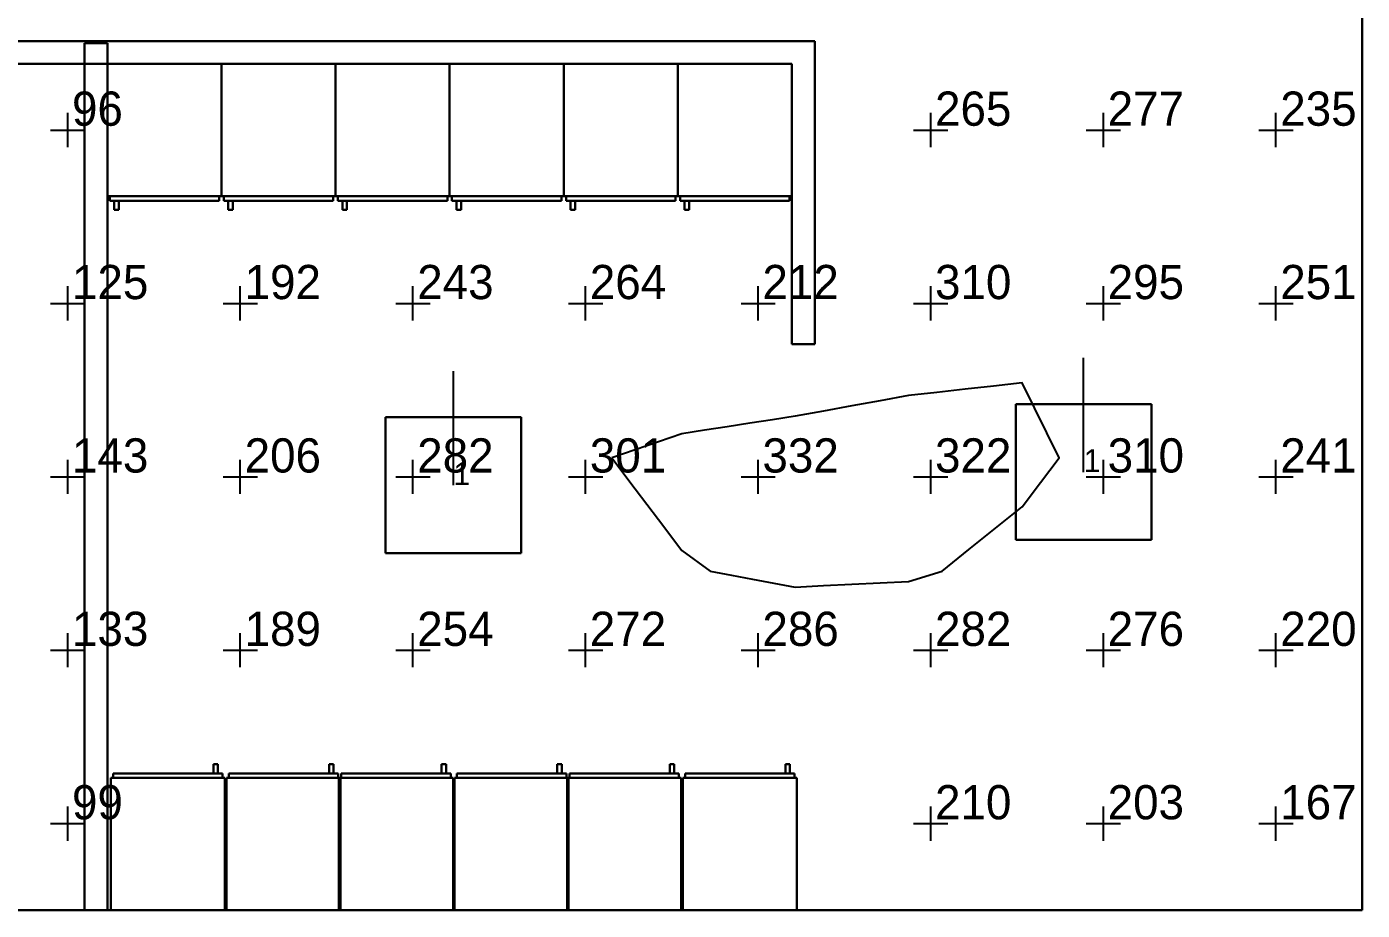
# Model space of a CAD drawing. Extents: x 0 to 48.5, y 0 to 23.7.
# Drawn here: x 28.95 to 34.8, y 0 to 3.87 of the extents above; entities that cross this region are included whole.
import ezdxf

# ---------------------------------------------------------------- set-up
doc = ezdxf.new("R2010")
doc.units = 0
doc.header["$MEASUREMENT"] = 0
for name, color, linetype in [('DLXFURN', 5, 'Continuous'), ('DLXISO', 7, 'Continuous'), ('DLXLUM', 2, 'Continuous'), ('DLXLUMEX', 2, 'Continuous'), ('DLXSCENE', 7, 'Continuous'), ('DLXVAL', 3, 'Continuous')]:
    doc.layers.add(name, color=color, linetype=linetype)

# ---------------------------------------------------------------- blocks, each defined once
blk = doc.blocks.new('*U215')
at = {"color": 1}
blk.add_line((0, 0), (0, 0.5), dxfattribs=at)
for p, q in [((0.2975, 0.2975), (-0.2975, 0.2975)), ((-0.2975, 0.2975), (-0.2975, -0.2975)), ((-0.2975, 0.2975), (-0.2975, -0.2975)), ((-0.2975, -0.2975), (-0.2975, 0.2975)), ((-0.2975, 0.2975), (-0.2975, 0.2975)), ((0.2975, 0.2975), (-0.2975, 0.2975)), ((-0.2975, 0.2975), (-0.2975, 0.2975)), ((-0.2975, 0.2975), (0.2975, 0.2975)), ((-0.2975, -0.2975), (-0.2975, 0.2975)), ((-0.2975, 0.2975), (0.2975, 0.2975)), ((0.2975, -0.2975), (0.2975, 0.2975)), ((0.2975, 0.2975), (0.2975, 0.2975)), ((0.2975, -0.2975), (0.2975, 0.2975)), ((0.2975, 0.2975), (0.2975, 0.2975)), ((0.2975, 0.2975), (0.2975, -0.2975)), ((0.2975, 0.2975), (0.2975, -0.2975)), ((-0.2975, -0.2975), (0.2975, -0.2975)), ((-0.2975, -0.2975), (0.2975, -0.2975)), ((0.2975, -0.2975), (-0.2975, -0.2975)), ((-0.2975, -0.2975), (-0.2975, -0.2975)), ((-0.2975, -0.2975), (-0.2975, -0.2975)), ((0.2975, -0.2975), (-0.2975, -0.2975)), ((0.2975, -0.2975), (0.2975, -0.2975)), ((0.2975, -0.2975), (0.2975, -0.2975))]:
    blk.add_line(p, q)
at = {"layer": 'DLXLUMEX', "color": 7}
blk.add_text('1', height=0.1, dxfattribs=at).set_placement((0, 0))
blk = doc.blocks.new('*U69')
at = {"color": 1}
blk.add_line((0, 0), (0, 0.5), dxfattribs=at)
for p, q in [((0.2975, 0.2975), (-0.2975, 0.2975)), ((-0.2975, 0.2975), (-0.2975, -0.2975)), ((-0.2975, 0.2975), (-0.2975, -0.2975)), ((-0.2975, -0.2975), (-0.2975, 0.2975)), ((-0.2975, 0.2975), (-0.2975, 0.2975)), ((0.2975, 0.2975), (-0.2975, 0.2975)), ((-0.2975, 0.2975), (-0.2975, 0.2975)), ((-0.2975, 0.2975), (0.2975, 0.2975)), ((-0.2975, -0.2975), (-0.2975, 0.2975)), ((-0.2975, 0.2975), (0.2975, 0.2975)), ((0.2975, -0.2975), (0.2975, 0.2975)), ((0.2975, 0.2975), (0.2975, 0.2975)), ((0.2975, -0.2975), (0.2975, 0.2975)), ((0.2975, 0.2975), (0.2975, 0.2975)), ((0.2975, 0.2975), (0.2975, -0.2975)), ((0.2975, 0.2975), (0.2975, -0.2975)), ((-0.2975, -0.2975), (0.2975, -0.2975)), ((-0.2975, -0.2975), (0.2975, -0.2975)), ((0.2975, -0.2975), (-0.2975, -0.2975)), ((-0.2975, -0.2975), (-0.2975, -0.2975)), ((-0.2975, -0.2975), (-0.2975, -0.2975)), ((0.2975, -0.2975), (-0.2975, -0.2975)), ((0.2975, -0.2975), (0.2975, -0.2975)), ((0.2975, -0.2975), (0.2975, -0.2975))]:
    blk.add_line(p, q)
at = {"layer": 'DLXLUMEX', "color": 7}
blk.add_text('1', height=0.1, dxfattribs=at).set_placement((0, 0))
blk = doc.blocks.new('*U110')
for p, q in [((2.1391, -0.1), (-6.2077, -0.1)), ((-6.2077, -0.1), (2.1391, -0.1)), ((2.1391, -1.428), (2.1391, -0.1)), ((2.1391, -0.1), (2.1391, -0.1)), ((2.1391, -0.1), (2.1391, -1.428)), ((2.1391, -0.1), (2.1391, -0.1)), ((-6.2077, -0.2), (2.0391, -0.2)), ((2.0391, -0.2), (-6.2077, -0.2)), ((2.0391, -0.2), (2.0391, -0.2)), ((2.0391, -1.428), (2.0391, -0.2)), ((2.0391, -0.2), (2.0391, -0.2)), ((2.0391, -0.2), (2.0391, -1.428)), ((2.0391, -1.428), (2.0391, -1.428)), ((2.0391, -1.428), (2.1391, -1.428)), ((2.1391, -1.428), (2.0391, -1.428)), ((2.0391, -1.428), (2.0391, -1.428)), ((2.1391, -1.428), (2.1391, -1.428)), ((2.1391, -1.428), (2.1391, -1.428))]:
    blk.add_line(p, q)
blk = doc.blocks.new('*U120')
for p, q in [((-0.1, -1.6), (-0.2, -1.6)), ((-0.2, -1.6), (-0.2, -1.6)), ((-0.2, -1.6), (-0.1, -1.6)), ((-0.2, -1.6), (-0.2, -5.4)), ((-0.2, -5.4), (-0.2, -1.6)), ((-0.2, -1.6), (-0.2, -1.6)), ((-0.1, -1.6), (-0.1, -1.6)), ((-0.1, -5.4), (-0.1, -1.6)), ((-0.1, -1.6), (-0.1, -1.6)), ((-0.1, -1.6), (-0.1, -5.4)), ((-0.2, -5.4), (-0.2, -5.4)), ((-0.1, -5.4), (-0.1, -5.4))]:
    blk.add_line(p, q)
blk = doc.blocks.new('*U121')
for p, q in [((0, -0.58), (0, 0)), ((0, 0), (0, 0)), ((0, 0), (0, -0.58)), ((0, 0), (0.5, 0)), ((0.5, 0), (0, 0)), ((0, 0), (0, 0)), ((0, 0), (0, -0.58)), ((0.5, 0), (0, 0)), ((0.5, 0), (0.5, -0.58)), ((0.5, -0.58), (0.5, 0)), ((0.5, 0), (0.5, 0)), ((0.5, 0), (0.5, 0)), ((0.5, -0.58), (0.5, 0)), ((0, -0.58), (0.5, -0.58)), ((0.5, -0.58), (0, -0.58)), ((0, -0.58), (0, -0.58)), ((0, -0.58), (0, -0.58)), ((0, -0.58), (0.5, -0.58)), ((0.49, -0.58), (0.01, -0.58)), ((0.01, -0.58), (0.01, -0.58)), ((0.01, -0.58), (0.49, -0.58)), ((0.49, -0.58), (0.01, -0.58)), ((0.01, -0.58), (0.01, -0.6)), ((0.01, -0.6), (0.01, -0.58)), ((0.01, -0.58), (0.49, -0.58)), ((0.01, -0.6), (0.01, -0.58)), ((0.01, -0.58), (0.01, -0.58)), ((0.01, -0.58), (0.01, -0.6)), ((0.49, -0.58), (0.49, -0.58)), ((0.49, -0.6), (0.49, -0.58)), ((0.49, -0.58), (0.49, -0.6)), ((0.49, -0.6), (0.49, -0.58)), ((0.49, -0.58), (0.49, -0.58)), ((0.49, -0.58), (0.49, -0.6)), ((0.5, -0.58), (0.5, -0.58)), ((0.5, -0.58), (0.5, -0.58)), ((0.49, -0.6), (0.01, -0.6)), ((0.01, -0.6), (0.01, -0.6)), ((0.01, -0.6), (0.49, -0.6)), ((0.01, -0.6), (0.49, -0.6)), ((0.49, -0.6), (0.01, -0.6)), ((0.01, -0.6), (0.01, -0.6)), ((0.03, -0.6), (0.05, -0.6)), ((0.05, -0.6), (0.03, -0.6)), ((0.03, -0.6), (0.03, -0.6)), ((0.05, -0.6), (0.03, -0.6)), ((0.03, -0.6), (0.03, -0.64)), ((0.03, -0.64), (0.03, -0.6)), ((0.03, -0.6), (0.05, -0.6)), ((0.03, -0.64), (0.03, -0.6)), ((0.03, -0.6), (0.03, -0.6)), ((0.03, -0.6), (0.03, -0.64)), ((0.03, -0.64), (0.05, -0.64)), ((0.05, -0.64), (0.03, -0.64)), ((0.05, -0.64), (0.03, -0.64)), ((0.03, -0.64), (0.03, -0.64)), ((0.03, -0.64), (0.05, -0.64)), ((0.03, -0.64), (0.03, -0.64)), ((0.05, -0.6), (0.05, -0.6)), ((0.05, -0.64), (0.05, -0.6)), ((0.05, -0.6), (0.05, -0.64)), ((0.05, -0.64), (0.05, -0.6)), ((0.05, -0.6), (0.05, -0.6)), ((0.05, -0.6), (0.05, -0.64)), ((0.05, -0.64), (0.05, -0.64)), ((0.05, -0.64), (0.05, -0.64)), ((0.49, -0.6), (0.49, -0.6)), ((0.49, -0.6), (0.49, -0.6))]:
    blk.add_line(p, q)
blk = doc.blocks.new('*U122')
for p, q in [((0, -0.58), (0, 0)), ((0, 0), (0, 0)), ((0, 0), (0, -0.58)), ((0, 0), (0.5, 0)), ((0.5, 0), (0, 0)), ((0, 0), (0, 0)), ((0, 0), (0, -0.58)), ((0.5, 0), (0, 0)), ((0.5, 0), (0.5, -0.58)), ((0.5, -0.58), (0.5, 0)), ((0.5, 0), (0.5, 0)), ((0.5, 0), (0.5, 0)), ((0.5, -0.58), (0.5, 0)), ((0, -0.58), (0.5, -0.58)), ((0.5, -0.58), (0, -0.58)), ((0, -0.58), (0, -0.58)), ((0, -0.58), (0, -0.58)), ((0, -0.58), (0.5, -0.58)), ((0.49, -0.58), (0.01, -0.58)), ((0.01, -0.58), (0.01, -0.58)), ((0.01, -0.58), (0.49, -0.58)), ((0.49, -0.58), (0.01, -0.58)), ((0.01, -0.58), (0.01, -0.6)), ((0.01, -0.6), (0.01, -0.58)), ((0.01, -0.58), (0.49, -0.58)), ((0.01, -0.6), (0.01, -0.58)), ((0.01, -0.58), (0.01, -0.58)), ((0.01, -0.58), (0.01, -0.6)), ((0.49, -0.58), (0.49, -0.58)), ((0.49, -0.6), (0.49, -0.58)), ((0.49, -0.58), (0.49, -0.6)), ((0.49, -0.6), (0.49, -0.58)), ((0.49, -0.58), (0.49, -0.58)), ((0.49, -0.58), (0.49, -0.6)), ((0.5, -0.58), (0.5, -0.58)), ((0.5, -0.58), (0.5, -0.58)), ((0.49, -0.6), (0.01, -0.6)), ((0.01, -0.6), (0.01, -0.6)), ((0.01, -0.6), (0.49, -0.6)), ((0.01, -0.6), (0.49, -0.6)), ((0.49, -0.6), (0.01, -0.6)), ((0.01, -0.6), (0.01, -0.6)), ((0.03, -0.6), (0.05, -0.6)), ((0.05, -0.6), (0.03, -0.6)), ((0.03, -0.6), (0.03, -0.6)), ((0.05, -0.6), (0.03, -0.6)), ((0.03, -0.6), (0.03, -0.64)), ((0.03, -0.64), (0.03, -0.6)), ((0.03, -0.6), (0.05, -0.6)), ((0.03, -0.64), (0.03, -0.6)), ((0.03, -0.6), (0.03, -0.6)), ((0.03, -0.6), (0.03, -0.64)), ((0.03, -0.64), (0.05, -0.64)), ((0.05, -0.64), (0.03, -0.64)), ((0.05, -0.64), (0.03, -0.64)), ((0.03, -0.64), (0.03, -0.64)), ((0.03, -0.64), (0.05, -0.64)), ((0.03, -0.64), (0.03, -0.64)), ((0.05, -0.6), (0.05, -0.6)), ((0.05, -0.64), (0.05, -0.6)), ((0.05, -0.6), (0.05, -0.64)), ((0.05, -0.64), (0.05, -0.6)), ((0.05, -0.6), (0.05, -0.6)), ((0.05, -0.6), (0.05, -0.64)), ((0.05, -0.64), (0.05, -0.64)), ((0.05, -0.64), (0.05, -0.64)), ((0.49, -0.6), (0.49, -0.6)), ((0.49, -0.6), (0.49, -0.6))]:
    blk.add_line(p, q)
blk = doc.blocks.new('*U124')
for p, q in [((0, -0.58), (0, 0)), ((0, 0), (0, 0)), ((0, 0), (0, -0.58)), ((0, 0), (0.5, 0)), ((0.5, 0), (0, 0)), ((0, 0), (0, 0)), ((0, 0), (0, -0.58)), ((0.5, 0), (0, 0)), ((0.5, 0), (0.5, -0.58)), ((0.5, -0.58), (0.5, 0)), ((0.5, 0), (0.5, 0)), ((0.5, 0), (0.5, 0)), ((0.5, -0.58), (0.5, 0)), ((0, -0.58), (0.5, -0.58)), ((0.5, -0.58), (0, -0.58)), ((0, -0.58), (0, -0.58)), ((0, -0.58), (0, -0.58)), ((0, -0.58), (0.5, -0.58)), ((0.49, -0.58), (0.01, -0.58)), ((0.01, -0.58), (0.01, -0.58)), ((0.01, -0.58), (0.49, -0.58)), ((0.49, -0.58), (0.01, -0.58)), ((0.01, -0.58), (0.01, -0.6)), ((0.01, -0.6), (0.01, -0.58)), ((0.01, -0.58), (0.49, -0.58)), ((0.01, -0.6), (0.01, -0.58)), ((0.01, -0.58), (0.01, -0.58)), ((0.01, -0.58), (0.01, -0.6)), ((0.49, -0.58), (0.49, -0.58)), ((0.49, -0.6), (0.49, -0.58)), ((0.49, -0.58), (0.49, -0.6)), ((0.49, -0.6), (0.49, -0.58)), ((0.49, -0.58), (0.49, -0.58)), ((0.49, -0.58), (0.49, -0.6)), ((0.5, -0.58), (0.5, -0.58)), ((0.5, -0.58), (0.5, -0.58)), ((0.49, -0.6), (0.01, -0.6)), ((0.01, -0.6), (0.01, -0.6)), ((0.01, -0.6), (0.49, -0.6)), ((0.01, -0.6), (0.49, -0.6)), ((0.49, -0.6), (0.01, -0.6)), ((0.01, -0.6), (0.01, -0.6)), ((0.03, -0.6), (0.05, -0.6)), ((0.05, -0.6), (0.03, -0.6)), ((0.03, -0.6), (0.03, -0.6)), ((0.05, -0.6), (0.03, -0.6)), ((0.03, -0.6), (0.03, -0.64)), ((0.03, -0.64), (0.03, -0.6)), ((0.03, -0.6), (0.05, -0.6)), ((0.03, -0.64), (0.03, -0.6)), ((0.03, -0.6), (0.03, -0.6)), ((0.03, -0.6), (0.03, -0.64)), ((0.03, -0.64), (0.05, -0.64)), ((0.05, -0.64), (0.03, -0.64)), ((0.05, -0.64), (0.03, -0.64)), ((0.03, -0.64), (0.03, -0.64)), ((0.03, -0.64), (0.05, -0.64)), ((0.03, -0.64), (0.03, -0.64)), ((0.05, -0.6), (0.05, -0.6)), ((0.05, -0.64), (0.05, -0.6)), ((0.05, -0.6), (0.05, -0.64)), ((0.05, -0.64), (0.05, -0.6)), ((0.05, -0.6), (0.05, -0.6)), ((0.05, -0.6), (0.05, -0.64)), ((0.05, -0.64), (0.05, -0.64)), ((0.05, -0.64), (0.05, -0.64)), ((0.49, -0.6), (0.49, -0.6)), ((0.49, -0.6), (0.49, -0.6))]:
    blk.add_line(p, q)
blk = doc.blocks.new('*U125')
for p, q in [((0, -0.58), (0, 0)), ((0, 0), (0, 0)), ((0, 0), (0, -0.58)), ((0, 0), (0.5, 0)), ((0.5, 0), (0, 0)), ((0, 0), (0, 0)), ((0, 0), (0, -0.58)), ((0.5, 0), (0, 0)), ((0.5, 0), (0.5, -0.58)), ((0.5, -0.58), (0.5, 0)), ((0.5, 0), (0.5, 0)), ((0.5, 0), (0.5, 0)), ((0.5, -0.58), (0.5, 0)), ((0, -0.58), (0.5, -0.58)), ((0.5, -0.58), (0, -0.58)), ((0, -0.58), (0, -0.58)), ((0, -0.58), (0, -0.58)), ((0, -0.58), (0.5, -0.58)), ((0.49, -0.58), (0.01, -0.58)), ((0.01, -0.58), (0.01, -0.58)), ((0.01, -0.58), (0.49, -0.58)), ((0.49, -0.58), (0.01, -0.58)), ((0.01, -0.58), (0.01, -0.6)), ((0.01, -0.6), (0.01, -0.58)), ((0.01, -0.58), (0.49, -0.58)), ((0.01, -0.6), (0.01, -0.58)), ((0.01, -0.58), (0.01, -0.58)), ((0.01, -0.58), (0.01, -0.6)), ((0.49, -0.58), (0.49, -0.58)), ((0.49, -0.6), (0.49, -0.58)), ((0.49, -0.58), (0.49, -0.6)), ((0.49, -0.6), (0.49, -0.58)), ((0.49, -0.58), (0.49, -0.58)), ((0.49, -0.58), (0.49, -0.6)), ((0.5, -0.58), (0.5, -0.58)), ((0.5, -0.58), (0.5, -0.58)), ((0.49, -0.6), (0.01, -0.6)), ((0.01, -0.6), (0.01, -0.6)), ((0.01, -0.6), (0.49, -0.6)), ((0.01, -0.6), (0.49, -0.6)), ((0.49, -0.6), (0.01, -0.6)), ((0.01, -0.6), (0.01, -0.6)), ((0.03, -0.6), (0.05, -0.6)), ((0.05, -0.6), (0.03, -0.6)), ((0.03, -0.6), (0.03, -0.6)), ((0.05, -0.6), (0.03, -0.6)), ((0.03, -0.6), (0.03, -0.64)), ((0.03, -0.64), (0.03, -0.6)), ((0.03, -0.6), (0.05, -0.6)), ((0.03, -0.64), (0.03, -0.6)), ((0.03, -0.6), (0.03, -0.6)), ((0.03, -0.6), (0.03, -0.64)), ((0.03, -0.64), (0.05, -0.64)), ((0.05, -0.64), (0.03, -0.64)), ((0.05, -0.64), (0.03, -0.64)), ((0.03, -0.64), (0.03, -0.64)), ((0.03, -0.64), (0.05, -0.64)), ((0.03, -0.64), (0.03, -0.64)), ((0.05, -0.6), (0.05, -0.6)), ((0.05, -0.64), (0.05, -0.6)), ((0.05, -0.6), (0.05, -0.64)), ((0.05, -0.64), (0.05, -0.6)), ((0.05, -0.6), (0.05, -0.6)), ((0.05, -0.6), (0.05, -0.64)), ((0.05, -0.64), (0.05, -0.64)), ((0.05, -0.64), (0.05, -0.64)), ((0.49, -0.6), (0.49, -0.6)), ((0.49, -0.6), (0.49, -0.6))]:
    blk.add_line(p, q)
blk = doc.blocks.new('*U126')
for p, q in [((0, -0.58), (0, 0)), ((0, 0), (0, 0)), ((0, 0), (0, -0.58)), ((0, 0), (0.5, 0)), ((0.5, 0), (0, 0)), ((0, 0), (0, 0)), ((0, 0), (0, -0.58)), ((0.5, 0), (0, 0)), ((0.5, 0), (0.5, -0.58)), ((0.5, -0.58), (0.5, 0)), ((0.5, 0), (0.5, 0)), ((0.5, 0), (0.5, 0)), ((0.5, -0.58), (0.5, 0)), ((0, -0.58), (0.5, -0.58)), ((0.5, -0.58), (0, -0.58)), ((0, -0.58), (0, -0.58)), ((0, -0.58), (0, -0.58)), ((0, -0.58), (0.5, -0.58)), ((0.49, -0.58), (0.01, -0.58)), ((0.01, -0.58), (0.01, -0.58)), ((0.01, -0.58), (0.49, -0.58)), ((0.49, -0.58), (0.01, -0.58)), ((0.01, -0.58), (0.01, -0.6)), ((0.01, -0.6), (0.01, -0.58)), ((0.01, -0.58), (0.49, -0.58)), ((0.01, -0.6), (0.01, -0.58)), ((0.01, -0.58), (0.01, -0.58)), ((0.01, -0.58), (0.01, -0.6)), ((0.49, -0.58), (0.49, -0.58)), ((0.49, -0.6), (0.49, -0.58)), ((0.49, -0.58), (0.49, -0.6)), ((0.49, -0.6), (0.49, -0.58)), ((0.49, -0.58), (0.49, -0.58)), ((0.49, -0.58), (0.49, -0.6)), ((0.5, -0.58), (0.5, -0.58)), ((0.5, -0.58), (0.5, -0.58)), ((0.49, -0.6), (0.01, -0.6)), ((0.01, -0.6), (0.01, -0.6)), ((0.01, -0.6), (0.49, -0.6)), ((0.01, -0.6), (0.49, -0.6)), ((0.49, -0.6), (0.01, -0.6)), ((0.01, -0.6), (0.01, -0.6)), ((0.03, -0.6), (0.05, -0.6)), ((0.05, -0.6), (0.03, -0.6)), ((0.03, -0.6), (0.03, -0.6)), ((0.05, -0.6), (0.03, -0.6)), ((0.03, -0.6), (0.03, -0.64)), ((0.03, -0.64), (0.03, -0.6)), ((0.03, -0.6), (0.05, -0.6)), ((0.03, -0.64), (0.03, -0.6)), ((0.03, -0.6), (0.03, -0.6)), ((0.03, -0.6), (0.03, -0.64)), ((0.03, -0.64), (0.05, -0.64)), ((0.05, -0.64), (0.03, -0.64)), ((0.05, -0.64), (0.03, -0.64)), ((0.03, -0.64), (0.03, -0.64)), ((0.03, -0.64), (0.05, -0.64)), ((0.03, -0.64), (0.03, -0.64)), ((0.05, -0.6), (0.05, -0.6)), ((0.05, -0.64), (0.05, -0.6)), ((0.05, -0.6), (0.05, -0.64)), ((0.05, -0.64), (0.05, -0.6)), ((0.05, -0.6), (0.05, -0.6)), ((0.05, -0.6), (0.05, -0.64)), ((0.05, -0.64), (0.05, -0.64)), ((0.05, -0.64), (0.05, -0.64)), ((0.49, -0.6), (0.49, -0.6)), ((0.49, -0.6), (0.49, -0.6))]:
    blk.add_line(p, q)
blk = doc.blocks.new('*U127')
for p, q in [((0, -0.58), (0, 0)), ((0, 0), (0, 0)), ((0, 0), (0, -0.58)), ((0.5, 0), (0, 0)), ((0, 0), (0, 0)), ((0, 0), (0.5, 0)), ((0, 0), (0, -0.58)), ((0.5, 0), (0, 0)), ((0.5, 0), (0.5, -0.58)), ((0.5, -0.58), (0.5, 0)), ((0.5, 0), (0.5, 0)), ((0.5, 0), (0.5, 0)), ((0.5, -0.58), (0.5, 0)), ((0, -0.58), (0.5, -0.58)), ((0.5, -0.58), (0, -0.58)), ((0, -0.58), (0, -0.58)), ((0, -0.58), (0, -0.58)), ((0, -0.58), (0.5, -0.58)), ((0.49, -0.58), (0.01, -0.58)), ((0.01, -0.58), (0.01, -0.58)), ((0.01, -0.58), (0.49, -0.58)), ((0.49, -0.58), (0.01, -0.58)), ((0.01, -0.58), (0.01, -0.6)), ((0.01, -0.6), (0.01, -0.58)), ((0.01, -0.58), (0.49, -0.58)), ((0.01, -0.6), (0.01, -0.58)), ((0.01, -0.58), (0.01, -0.58)), ((0.01, -0.58), (0.01, -0.6)), ((0.49, -0.58), (0.49, -0.58)), ((0.49, -0.6), (0.49, -0.58)), ((0.49, -0.58), (0.49, -0.6)), ((0.49, -0.6), (0.49, -0.58)), ((0.49, -0.58), (0.49, -0.58)), ((0.49, -0.58), (0.49, -0.6)), ((0.5, -0.58), (0.5, -0.58)), ((0.5, -0.58), (0.5, -0.58)), ((0.49, -0.6), (0.01, -0.6)), ((0.01, -0.6), (0.01, -0.6)), ((0.01, -0.6), (0.49, -0.6)), ((0.01, -0.6), (0.49, -0.6)), ((0.49, -0.6), (0.01, -0.6)), ((0.01, -0.6), (0.01, -0.6)), ((0.03, -0.6), (0.05, -0.6)), ((0.05, -0.6), (0.03, -0.6)), ((0.03, -0.6), (0.03, -0.6)), ((0.05, -0.6), (0.03, -0.6)), ((0.03, -0.6), (0.03, -0.64)), ((0.03, -0.64), (0.03, -0.6)), ((0.03, -0.6), (0.05, -0.6)), ((0.03, -0.64), (0.03, -0.6)), ((0.03, -0.6), (0.03, -0.6)), ((0.03, -0.6), (0.03, -0.64)), ((0.03, -0.64), (0.05, -0.64)), ((0.05, -0.64), (0.03, -0.64)), ((0.05, -0.64), (0.03, -0.64)), ((0.03, -0.64), (0.03, -0.64)), ((0.03, -0.64), (0.05, -0.64)), ((0.03, -0.64), (0.03, -0.64)), ((0.05, -0.6), (0.05, -0.6)), ((0.05, -0.64), (0.05, -0.6)), ((0.05, -0.6), (0.05, -0.64)), ((0.05, -0.64), (0.05, -0.6)), ((0.05, -0.6), (0.05, -0.6)), ((0.05, -0.6), (0.05, -0.64)), ((0.05, -0.64), (0.05, -0.64)), ((0.05, -0.64), (0.05, -0.64)), ((0.49, -0.6), (0.49, -0.6)), ((0.49, -0.6), (0.49, -0.6))]:
    blk.add_line(p, q)
blk = doc.blocks.new('*U128')
for p, q in [((-0.49, 0.6), (-0.49, 0.6)), ((-0.49, 0.6), (-0.01, 0.6)), ((-0.01, 0.6), (-0.49, 0.6)), ((-0.01, 0.6), (-0.49, 0.6)), ((-0.49, 0.6), (-0.49, 0.58)), ((-0.49, 0.58), (-0.49, 0.6)), ((-0.49, 0.6), (-0.01, 0.6)), ((-0.49, 0.6), (-0.49, 0.6)), ((-0.49, 0.6), (-0.49, 0.58)), ((-0.49, 0.58), (-0.49, 0.6)), ((-0.03, 0.64), (-0.05, 0.64)), ((-0.05, 0.64), (-0.05, 0.6)), ((-0.05, 0.6), (-0.05, 0.64)), ((-0.05, 0.64), (-0.03, 0.64)), ((-0.05, 0.64), (-0.05, 0.64)), ((-0.05, 0.64), (-0.05, 0.6)), ((-0.05, 0.6), (-0.05, 0.64)), ((-0.03, 0.64), (-0.05, 0.64)), ((-0.05, 0.64), (-0.05, 0.64)), ((-0.05, 0.64), (-0.03, 0.64)), ((-0.03, 0.6), (-0.05, 0.6)), ((-0.05, 0.6), (-0.03, 0.6)), ((-0.05, 0.6), (-0.05, 0.6)), ((-0.05, 0.6), (-0.03, 0.6)), ((-0.03, 0.6), (-0.05, 0.6)), ((-0.05, 0.6), (-0.05, 0.6)), ((-0.03, 0.6), (-0.03, 0.64)), ((-0.03, 0.64), (-0.03, 0.6)), ((-0.03, 0.64), (-0.03, 0.64)), ((-0.03, 0.64), (-0.03, 0.64)), ((-0.03, 0.64), (-0.03, 0.6)), ((-0.03, 0.6), (-0.03, 0.64)), ((-0.03, 0.6), (-0.03, 0.6)), ((-0.03, 0.6), (-0.03, 0.6)), ((-0.01, 0.6), (-0.01, 0.6)), ((-0.01, 0.58), (-0.01, 0.6)), ((-0.01, 0.6), (-0.01, 0.58)), ((-0.01, 0.6), (-0.01, 0.6)), ((-0.01, 0.6), (-0.01, 0.58)), ((-0.01, 0.58), (-0.01, 0.6)), ((0, 0.58), (-0.5, 0.58)), ((-0.5, 0.58), (-0.5, 0.58)), ((-0.5, 0.58), (0, 0.58)), ((-0.5, 0), (-0.5, 0.58)), ((-0.5, 0.58), (-0.5, 0.58)), ((-0.5, 0.58), (-0.5, 0)), ((0, 0.58), (-0.5, 0.58)), ((-0.5, 0.58), (-0.5, 0)), ((-0.49, 0.58), (-0.01, 0.58)), ((-0.49, 0.58), (-0.49, 0.58)), ((-0.01, 0.58), (-0.49, 0.58)), ((-0.49, 0.58), (-0.01, 0.58)), ((-0.01, 0.58), (-0.49, 0.58)), ((-0.49, 0.58), (-0.49, 0.58)), ((-0.01, 0.58), (-0.01, 0.58)), ((-0.01, 0.58), (-0.01, 0.58)), ((0, 0.58), (0, 0.58)), ((0, 0.58), (0, 0)), ((0, 0), (0, 0.58)), ((0, 0.58), (0, 0.58)), ((0, 0), (0, 0.58)), ((-0.5, 0), (-0.5, 0)), ((-0.5, 0), (0, 0)), ((0, 0), (0, 0))]:
    blk.add_line(p, q)
blk = doc.blocks.new('*U129')
for p, q in [((-0.49, 0.6), (-0.49, 0.6)), ((-0.49, 0.6), (-0.01, 0.6)), ((-0.01, 0.6), (-0.49, 0.6)), ((-0.01, 0.6), (-0.49, 0.6)), ((-0.49, 0.6), (-0.49, 0.58)), ((-0.49, 0.58), (-0.49, 0.6)), ((-0.49, 0.6), (-0.01, 0.6)), ((-0.49, 0.6), (-0.49, 0.6)), ((-0.49, 0.6), (-0.49, 0.58)), ((-0.49, 0.58), (-0.49, 0.6)), ((-0.03, 0.64), (-0.05, 0.64)), ((-0.05, 0.64), (-0.05, 0.6)), ((-0.05, 0.6), (-0.05, 0.64)), ((-0.05, 0.64), (-0.03, 0.64)), ((-0.05, 0.64), (-0.05, 0.64)), ((-0.05, 0.64), (-0.05, 0.6)), ((-0.05, 0.6), (-0.05, 0.64)), ((-0.03, 0.64), (-0.05, 0.64)), ((-0.05, 0.64), (-0.05, 0.64)), ((-0.05, 0.64), (-0.03, 0.64)), ((-0.03, 0.6), (-0.05, 0.6)), ((-0.05, 0.6), (-0.03, 0.6)), ((-0.05, 0.6), (-0.05, 0.6)), ((-0.05, 0.6), (-0.03, 0.6)), ((-0.03, 0.6), (-0.05, 0.6)), ((-0.05, 0.6), (-0.05, 0.6)), ((-0.03, 0.6), (-0.03, 0.64)), ((-0.03, 0.64), (-0.03, 0.6)), ((-0.03, 0.64), (-0.03, 0.64)), ((-0.03, 0.64), (-0.03, 0.64)), ((-0.03, 0.64), (-0.03, 0.6)), ((-0.03, 0.6), (-0.03, 0.64)), ((-0.03, 0.6), (-0.03, 0.6)), ((-0.03, 0.6), (-0.03, 0.6)), ((-0.01, 0.6), (-0.01, 0.6)), ((-0.01, 0.58), (-0.01, 0.6)), ((-0.01, 0.6), (-0.01, 0.58)), ((-0.01, 0.6), (-0.01, 0.6)), ((-0.01, 0.6), (-0.01, 0.58)), ((-0.01, 0.58), (-0.01, 0.6)), ((0, 0.58), (-0.5, 0.58)), ((-0.5, 0.58), (-0.5, 0.58)), ((-0.5, 0.58), (0, 0.58)), ((-0.5, 0), (-0.5, 0.58)), ((-0.5, 0.58), (-0.5, 0.58)), ((-0.5, 0.58), (-0.5, 0)), ((0, 0.58), (-0.5, 0.58)), ((-0.5, 0.58), (-0.5, 0)), ((-0.49, 0.58), (-0.01, 0.58)), ((-0.49, 0.58), (-0.49, 0.58)), ((-0.01, 0.58), (-0.49, 0.58)), ((-0.49, 0.58), (-0.01, 0.58)), ((-0.01, 0.58), (-0.49, 0.58)), ((-0.49, 0.58), (-0.49, 0.58)), ((-0.01, 0.58), (-0.01, 0.58)), ((-0.01, 0.58), (-0.01, 0.58)), ((0, 0.58), (0, 0.58)), ((0, 0.58), (0, 0)), ((0, 0), (0, 0.58)), ((0, 0.58), (0, 0.58)), ((0, 0), (0, 0.58)), ((-0.5, 0), (-0.5, 0)), ((-0.5, 0), (0, 0)), ((0, 0), (0, 0))]:
    blk.add_line(p, q)
blk = doc.blocks.new('*U130')
for p, q in [((-0.49, 0.6), (-0.49, 0.6)), ((-0.49, 0.6), (-0.01, 0.6)), ((-0.01, 0.6), (-0.49, 0.6)), ((-0.01, 0.6), (-0.49, 0.6)), ((-0.49, 0.6), (-0.49, 0.58)), ((-0.49, 0.58), (-0.49, 0.6)), ((-0.49, 0.6), (-0.01, 0.6)), ((-0.49, 0.6), (-0.49, 0.6)), ((-0.49, 0.6), (-0.49, 0.58)), ((-0.49, 0.58), (-0.49, 0.6)), ((-0.03, 0.64), (-0.05, 0.64)), ((-0.05, 0.64), (-0.05, 0.6)), ((-0.05, 0.6), (-0.05, 0.64)), ((-0.05, 0.64), (-0.03, 0.64)), ((-0.05, 0.64), (-0.05, 0.64)), ((-0.05, 0.64), (-0.05, 0.6)), ((-0.05, 0.6), (-0.05, 0.64)), ((-0.03, 0.64), (-0.05, 0.64)), ((-0.05, 0.64), (-0.05, 0.64)), ((-0.05, 0.64), (-0.03, 0.64)), ((-0.03, 0.6), (-0.05, 0.6)), ((-0.05, 0.6), (-0.03, 0.6)), ((-0.05, 0.6), (-0.05, 0.6)), ((-0.05, 0.6), (-0.03, 0.6)), ((-0.03, 0.6), (-0.05, 0.6)), ((-0.05, 0.6), (-0.05, 0.6)), ((-0.03, 0.6), (-0.03, 0.64)), ((-0.03, 0.64), (-0.03, 0.6)), ((-0.03, 0.64), (-0.03, 0.64)), ((-0.03, 0.64), (-0.03, 0.64)), ((-0.03, 0.64), (-0.03, 0.6)), ((-0.03, 0.6), (-0.03, 0.64)), ((-0.03, 0.6), (-0.03, 0.6)), ((-0.03, 0.6), (-0.03, 0.6)), ((-0.01, 0.6), (-0.01, 0.6)), ((-0.01, 0.58), (-0.01, 0.6)), ((-0.01, 0.6), (-0.01, 0.58)), ((-0.01, 0.6), (-0.01, 0.6)), ((-0.01, 0.6), (-0.01, 0.58)), ((-0.01, 0.58), (-0.01, 0.6)), ((0, 0.58), (-0.5, 0.58)), ((-0.5, 0.58), (-0.5, 0.58)), ((-0.5, 0.58), (0, 0.58)), ((-0.5, 0), (-0.5, 0.58)), ((-0.5, 0.58), (-0.5, 0.58)), ((-0.5, 0.58), (-0.5, 0)), ((0, 0.58), (-0.5, 0.58)), ((-0.5, 0.58), (-0.5, 0)), ((-0.49, 0.58), (-0.01, 0.58)), ((-0.49, 0.58), (-0.49, 0.58)), ((-0.01, 0.58), (-0.49, 0.58)), ((-0.49, 0.58), (-0.01, 0.58)), ((-0.01, 0.58), (-0.49, 0.58)), ((-0.49, 0.58), (-0.49, 0.58)), ((-0.01, 0.58), (-0.01, 0.58)), ((-0.01, 0.58), (-0.01, 0.58)), ((0, 0.58), (0, 0.58)), ((0, 0.58), (0, 0)), ((0, 0), (0, 0.58)), ((0, 0.58), (0, 0.58)), ((0, 0), (0, 0.58)), ((-0.5, 0), (-0.5, 0)), ((-0.5, 0), (0, 0)), ((0, 0), (0, 0))]:
    blk.add_line(p, q)
blk = doc.blocks.new('*U131')
for p, q in [((-0.49, 0.6), (-0.49, 0.6)), ((-0.49, 0.6), (-0.01, 0.6)), ((-0.01, 0.6), (-0.49, 0.6)), ((-0.01, 0.6), (-0.49, 0.6)), ((-0.49, 0.6), (-0.49, 0.58)), ((-0.49, 0.58), (-0.49, 0.6)), ((-0.49, 0.6), (-0.01, 0.6)), ((-0.49, 0.6), (-0.49, 0.6)), ((-0.49, 0.6), (-0.49, 0.58)), ((-0.49, 0.58), (-0.49, 0.6)), ((-0.03, 0.64), (-0.05, 0.64)), ((-0.05, 0.64), (-0.05, 0.6)), ((-0.05, 0.6), (-0.05, 0.64)), ((-0.05, 0.64), (-0.03, 0.64)), ((-0.05, 0.64), (-0.05, 0.64)), ((-0.05, 0.64), (-0.05, 0.6)), ((-0.05, 0.6), (-0.05, 0.64)), ((-0.03, 0.64), (-0.05, 0.64)), ((-0.05, 0.64), (-0.05, 0.64)), ((-0.05, 0.64), (-0.03, 0.64)), ((-0.03, 0.6), (-0.05, 0.6)), ((-0.05, 0.6), (-0.03, 0.6)), ((-0.05, 0.6), (-0.05, 0.6)), ((-0.05, 0.6), (-0.03, 0.6)), ((-0.03, 0.6), (-0.05, 0.6)), ((-0.05, 0.6), (-0.05, 0.6)), ((-0.03, 0.6), (-0.03, 0.64)), ((-0.03, 0.64), (-0.03, 0.6)), ((-0.03, 0.64), (-0.03, 0.64)), ((-0.03, 0.64), (-0.03, 0.64)), ((-0.03, 0.64), (-0.03, 0.6)), ((-0.03, 0.6), (-0.03, 0.64)), ((-0.03, 0.6), (-0.03, 0.6)), ((-0.03, 0.6), (-0.03, 0.6)), ((-0.01, 0.6), (-0.01, 0.6)), ((-0.01, 0.58), (-0.01, 0.6)), ((-0.01, 0.6), (-0.01, 0.58)), ((-0.01, 0.6), (-0.01, 0.6)), ((-0.01, 0.6), (-0.01, 0.58)), ((-0.01, 0.58), (-0.01, 0.6)), ((0, 0.58), (-0.5, 0.58)), ((-0.5, 0.58), (-0.5, 0.58)), ((-0.5, 0.58), (0, 0.58)), ((-0.5, 0), (-0.5, 0.58)), ((-0.5, 0.58), (-0.5, 0.58)), ((-0.5, 0.58), (-0.5, 0)), ((0, 0.58), (-0.5, 0.58)), ((-0.5, 0.58), (-0.5, 0)), ((-0.49, 0.58), (-0.01, 0.58)), ((-0.49, 0.58), (-0.49, 0.58)), ((-0.01, 0.58), (-0.49, 0.58)), ((-0.49, 0.58), (-0.01, 0.58)), ((-0.01, 0.58), (-0.49, 0.58)), ((-0.49, 0.58), (-0.49, 0.58)), ((-0.01, 0.58), (-0.01, 0.58)), ((-0.01, 0.58), (-0.01, 0.58)), ((0, 0.58), (0, 0.58)), ((0, 0.58), (0, 0)), ((0, 0), (0, 0.58)), ((0, 0.58), (0, 0.58)), ((0, 0), (0, 0.58)), ((-0.5, 0), (-0.5, 0)), ((-0.5, 0), (0, 0)), ((0, 0), (0, 0))]:
    blk.add_line(p, q)
blk = doc.blocks.new('*U132')
for p, q in [((-0.49, 0.6), (-0.49, 0.6)), ((-0.49, 0.6), (-0.01, 0.6)), ((-0.01, 0.6), (-0.49, 0.6)), ((-0.01, 0.6), (-0.49, 0.6)), ((-0.49, 0.6), (-0.49, 0.58)), ((-0.49, 0.58), (-0.49, 0.6)), ((-0.49, 0.6), (-0.01, 0.6)), ((-0.49, 0.6), (-0.49, 0.6)), ((-0.49, 0.6), (-0.49, 0.58)), ((-0.49, 0.58), (-0.49, 0.6)), ((-0.03, 0.64), (-0.05, 0.64)), ((-0.05, 0.64), (-0.05, 0.6)), ((-0.05, 0.6), (-0.05, 0.64)), ((-0.05, 0.64), (-0.03, 0.64)), ((-0.05, 0.64), (-0.05, 0.64)), ((-0.05, 0.64), (-0.05, 0.6)), ((-0.05, 0.6), (-0.05, 0.64)), ((-0.03, 0.64), (-0.05, 0.64)), ((-0.05, 0.64), (-0.05, 0.64)), ((-0.05, 0.64), (-0.03, 0.64)), ((-0.03, 0.6), (-0.05, 0.6)), ((-0.05, 0.6), (-0.03, 0.6)), ((-0.05, 0.6), (-0.05, 0.6)), ((-0.05, 0.6), (-0.03, 0.6)), ((-0.03, 0.6), (-0.05, 0.6)), ((-0.05, 0.6), (-0.05, 0.6)), ((-0.03, 0.6), (-0.03, 0.64)), ((-0.03, 0.64), (-0.03, 0.6)), ((-0.03, 0.64), (-0.03, 0.64)), ((-0.03, 0.64), (-0.03, 0.64)), ((-0.03, 0.64), (-0.03, 0.6)), ((-0.03, 0.6), (-0.03, 0.64)), ((-0.03, 0.6), (-0.03, 0.6)), ((-0.03, 0.6), (-0.03, 0.6)), ((-0.01, 0.6), (-0.01, 0.6)), ((-0.01, 0.58), (-0.01, 0.6)), ((-0.01, 0.6), (-0.01, 0.58)), ((-0.01, 0.6), (-0.01, 0.6)), ((-0.01, 0.6), (-0.01, 0.58)), ((-0.01, 0.58), (-0.01, 0.6)), ((0, 0.58), (-0.5, 0.58)), ((-0.5, 0.58), (-0.5, 0.58)), ((-0.5, 0.58), (0, 0.58)), ((-0.5, 0), (-0.5, 0.58)), ((-0.5, 0.58), (-0.5, 0.58)), ((-0.5, 0.58), (-0.5, 0)), ((0, 0.58), (-0.5, 0.58)), ((-0.5, 0.58), (-0.5, 0)), ((-0.49, 0.58), (-0.01, 0.58)), ((-0.49, 0.58), (-0.49, 0.58)), ((-0.01, 0.58), (-0.49, 0.58)), ((-0.49, 0.58), (-0.01, 0.58)), ((-0.01, 0.58), (-0.49, 0.58)), ((-0.49, 0.58), (-0.49, 0.58)), ((-0.01, 0.58), (-0.01, 0.58)), ((-0.01, 0.58), (-0.01, 0.58)), ((0, 0.58), (0, 0.58)), ((0, 0.58), (0, 0)), ((0, 0), (0, 0.58)), ((0, 0.58), (0, 0.58)), ((0, 0), (0, 0.58)), ((-0.5, 0), (-0.5, 0)), ((-0.5, 0), (0, 0)), ((0, 0), (0, 0))]:
    blk.add_line(p, q)
blk = doc.blocks.new('*U133')
for p, q in [((-0.49, 0.6), (-0.49, 0.6)), ((-0.49, 0.6), (-0.01, 0.6)), ((-0.01, 0.6), (-0.49, 0.6)), ((-0.01, 0.6), (-0.49, 0.6)), ((-0.49, 0.6), (-0.49, 0.58)), ((-0.49, 0.58), (-0.49, 0.6)), ((-0.49, 0.6), (-0.01, 0.6)), ((-0.49, 0.6), (-0.49, 0.6)), ((-0.49, 0.6), (-0.49, 0.58)), ((-0.49, 0.58), (-0.49, 0.6)), ((-0.03, 0.64), (-0.05, 0.64)), ((-0.05, 0.64), (-0.05, 0.6)), ((-0.05, 0.64), (-0.03, 0.64)), ((-0.05, 0.6), (-0.05, 0.64)), ((-0.05, 0.64), (-0.05, 0.64)), ((-0.05, 0.64), (-0.05, 0.6)), ((-0.05, 0.6), (-0.05, 0.64)), ((-0.05, 0.64), (-0.03, 0.64)), ((-0.03, 0.64), (-0.05, 0.64)), ((-0.05, 0.64), (-0.05, 0.64)), ((-0.03, 0.6), (-0.05, 0.6)), ((-0.05, 0.6), (-0.03, 0.6)), ((-0.05, 0.6), (-0.05, 0.6)), ((-0.05, 0.6), (-0.03, 0.6)), ((-0.03, 0.6), (-0.05, 0.6)), ((-0.05, 0.6), (-0.05, 0.6)), ((-0.03, 0.6), (-0.03, 0.64)), ((-0.03, 0.64), (-0.03, 0.6)), ((-0.03, 0.64), (-0.03, 0.64)), ((-0.03, 0.64), (-0.03, 0.64)), ((-0.03, 0.64), (-0.03, 0.6)), ((-0.03, 0.6), (-0.03, 0.64)), ((-0.03, 0.6), (-0.03, 0.6)), ((-0.03, 0.6), (-0.03, 0.6)), ((-0.01, 0.6), (-0.01, 0.6)), ((-0.01, 0.58), (-0.01, 0.6)), ((-0.01, 0.6), (-0.01, 0.58)), ((-0.01, 0.6), (-0.01, 0.6)), ((-0.01, 0.6), (-0.01, 0.58)), ((-0.01, 0.58), (-0.01, 0.6)), ((0, 0.58), (-0.5, 0.58)), ((-0.5, 0.58), (-0.5, 0.58)), ((-0.5, 0.58), (0, 0.58)), ((-0.5, 0), (-0.5, 0.58)), ((-0.5, 0.58), (-0.5, 0.58)), ((-0.5, 0.58), (-0.5, 0)), ((0, 0.58), (-0.5, 0.58)), ((-0.5, 0.58), (-0.5, 0)), ((-0.49, 0.58), (-0.01, 0.58)), ((-0.49, 0.58), (-0.49, 0.58)), ((-0.01, 0.58), (-0.49, 0.58)), ((-0.49, 0.58), (-0.01, 0.58)), ((-0.01, 0.58), (-0.49, 0.58)), ((-0.49, 0.58), (-0.49, 0.58)), ((-0.01, 0.58), (-0.01, 0.58)), ((-0.01, 0.58), (-0.01, 0.58)), ((0, 0.58), (0, 0.58)), ((0, 0.58), (0, 0)), ((0, 0), (0, 0.58)), ((0, 0.58), (0, 0.58)), ((0, 0), (0, 0.58)), ((-0.5, 0), (-0.5, 0)), ((-0.5, 0), (0, 0)), ((0, 0), (0, 0))]:
    blk.add_line(p, q)
blk = doc.blocks.new('*U146')
for p, q in [((34.7981, 6.555), (34.8, 0)), ((34.8, 0), (34.7981, 6.555)), ((34.8, 0), (23.9533, 0)), ((23.9533, 0), (34.8, 0)), ((34.8, 0), (34.8, 0)), ((34.8, 0), (34.8, 0))]:
    blk.add_line(p, q)
blk = doc.blocks.new('*U147')
for p, q in [((34.7981, 6.555), (34.8, 0)), ((34.8, 0), (23.9533, 0))]:
    blk.add_line(p, q)
blk = doc.blocks.new('*U148')
for p, q in [((34.8, 0), (34.7981, 6.555)), ((23.9533, 0), (34.8, 0))]:
    blk.add_line(p, q)
blk = doc.blocks.new('*U159')
for p, q in [((34.7991, 3.1226), (34.7998, 0.6226)), ((34.7998, 0.6226), (34.7991, 3.1226)), ((34.7991, 3.1226), (34.7991, 3.1226)), ((34.7998, 0.6226), (34.7998, 0.6226))]:
    blk.add_line(p, q)
blk = doc.blocks.new('*U162')
at = {"color": 1}
blk.add_polyline3d([(31.5115, 1.9826, 0.7), (31.6134, 1.8474, 0.7), (31.7153, 1.7122, 0.7), (31.8171, 1.577, 0.7), (31.9416, 1.487, 0.7), (32.0348, 1.4694, 0.7), (32.1279, 1.4519, 0.7), (32.2211, 1.4344, 0.7), (32.3143, 1.4168, 0.7), (32.4386, 1.423, 0.7), (32.5629, 1.4292, 0.7), (32.6871, 1.4354, 0.7), (32.8114, 1.4416, 0.7), (32.9586, 1.487, 0.7), (33.0753, 1.5808, 0.7), (33.1919, 1.6746, 0.7), (33.3086, 1.7684, 0.7), (33.3903, 1.8755, 0.7), (33.472, 1.9826, 0.7), (33.4175, 2.0921, 0.7), (33.363, 2.2017, 0.7), (33.3086, 2.3112, 0.7), (33.1843, 2.2975, 0.7), (33.06, 2.2838, 0.7), (32.9357, 2.27, 0.7), (32.8114, 2.2563, 0.7), (32.6871, 2.2336, 0.7), (32.5629, 2.2109, 0.7), (32.4386, 2.1882, 0.7), (32.3143, 2.1655, 0.7), (32.2149, 2.1502, 0.7), (32.1154, 2.1348, 0.7), (32.016, 2.1195, 0.7), (31.9166, 2.1042, 0.7), (31.8171, 2.0888, 0.7), (31.6643, 2.0357, 0.7), (31.5115, 1.9826, 0.7)], dxfattribs=at)
blk = doc.blocks.new('*U163')
for p, q in [((29.1261, 3.345, 0.7), (29.1261, 3.495, 0.7)), ((32.9087, 3.345, 0.7), (32.9087, 3.495, 0.7)), ((33.6652, 3.345, 0.7), (33.6652, 3.495, 0.7)), ((34.4217, 3.345, 0.7), (34.4217, 3.495, 0.7)), ((29.0511, 3.42, 0.7), (29.2011, 3.42, 0.7)), ((32.8337, 3.42, 0.7), (32.9837, 3.42, 0.7)), ((33.5902, 3.42, 0.7), (33.7402, 3.42, 0.7)), ((34.3467, 3.42, 0.7), (34.4967, 3.42, 0.7)), ((29.1261, 2.585, 0.7), (29.1261, 2.735, 0.7)), ((29.8826, 2.585, 0.7), (29.8826, 2.735, 0.7)), ((30.6391, 2.585, 0.7), (30.6391, 2.735, 0.7)), ((31.3957, 2.585, 0.7), (31.3957, 2.735, 0.7)), ((32.1522, 2.585, 0.7), (32.1522, 2.735, 0.7)), ((32.9087, 2.585, 0.7), (32.9087, 2.735, 0.7)), ((33.6652, 2.585, 0.7), (33.6652, 2.735, 0.7)), ((34.4217, 2.585, 0.7), (34.4217, 2.735, 0.7)), ((29.0511, 2.66, 0.7), (29.2011, 2.66, 0.7)), ((29.8076, 2.66, 0.7), (29.9576, 2.66, 0.7)), ((30.5641, 2.66, 0.7), (30.7141, 2.66, 0.7)), ((31.3207, 2.66, 0.7), (31.4707, 2.66, 0.7)), ((32.0772, 2.66, 0.7), (32.2272, 2.66, 0.7)), ((32.8337, 2.66, 0.7), (32.9837, 2.66, 0.7)), ((33.5902, 2.66, 0.7), (33.7402, 2.66, 0.7)), ((34.3467, 2.66, 0.7), (34.4967, 2.66, 0.7)), ((29.1261, 1.825, 0.7), (29.1261, 1.975, 0.7)), ((29.8826, 1.825, 0.7), (29.8826, 1.975, 0.7)), ((30.6391, 1.825, 0.7), (30.6391, 1.975, 0.7)), ((31.3957, 1.825, 0.7), (31.3957, 1.975, 0.7)), ((32.1522, 1.825, 0.7), (32.1522, 1.975, 0.7)), ((32.9087, 1.825, 0.7), (32.9087, 1.975, 0.7)), ((33.6652, 1.825, 0.7), (33.6652, 1.975, 0.7)), ((34.4217, 1.825, 0.7), (34.4217, 1.975, 0.7)), ((29.0511, 1.9, 0.7), (29.2011, 1.9, 0.7)), ((29.8076, 1.9, 0.7), (29.9576, 1.9, 0.7)), ((30.5641, 1.9, 0.7), (30.7141, 1.9, 0.7)), ((31.3207, 1.9, 0.7), (31.4707, 1.9, 0.7)), ((32.0772, 1.9, 0.7), (32.2272, 1.9, 0.7)), ((32.8337, 1.9, 0.7), (32.9837, 1.9, 0.7)), ((33.5902, 1.9, 0.7), (33.7402, 1.9, 0.7)), ((34.3467, 1.9, 0.7), (34.4967, 1.9, 0.7)), ((29.1261, 1.065, 0.7), (29.1261, 1.215, 0.7)), ((29.8826, 1.065, 0.7), (29.8826, 1.215, 0.7)), ((30.6391, 1.065, 0.7), (30.6391, 1.215, 0.7)), ((31.3957, 1.065, 0.7), (31.3957, 1.215, 0.7)), ((32.1522, 1.065, 0.7), (32.1522, 1.215, 0.7)), ((32.9087, 1.065, 0.7), (32.9087, 1.215, 0.7)), ((33.6652, 1.065, 0.7), (33.6652, 1.215, 0.7)), ((34.4217, 1.065, 0.7), (34.4217, 1.215, 0.7)), ((29.0511, 1.14, 0.7), (29.2011, 1.14, 0.7)), ((29.8076, 1.14, 0.7), (29.9576, 1.14, 0.7)), ((30.5641, 1.14, 0.7), (30.7141, 1.14, 0.7)), ((31.3207, 1.14, 0.7), (31.4707, 1.14, 0.7)), ((32.0772, 1.14, 0.7), (32.2272, 1.14, 0.7)), ((32.8337, 1.14, 0.7), (32.9837, 1.14, 0.7)), ((33.5902, 1.14, 0.7), (33.7402, 1.14, 0.7)), ((34.3467, 1.14, 0.7), (34.4967, 1.14, 0.7)), ((29.1261, 0.305, 0.7), (29.1261, 0.455, 0.7)), ((32.9087, 0.305, 0.7), (32.9087, 0.455, 0.7)), ((33.6652, 0.305, 0.7), (33.6652, 0.455, 0.7)), ((34.4217, 0.305, 0.7), (34.4217, 0.455, 0.7)), ((29.0511, 0.38, 0.7), (29.2011, 0.38, 0.7)), ((32.8337, 0.38, 0.7), (32.9837, 0.38, 0.7)), ((33.5902, 0.38, 0.7), (33.7402, 0.38, 0.7)), ((34.3467, 0.38, 0.7), (34.4967, 0.38, 0.7))]:
    blk.add_line(p, q)
at = {"layer": 'DLXVAL'}
for s, p in [('96', (29.1448, 3.4387, 0.7)), ('265', (32.9274, 3.4387, 0.7)), ('277', (33.684, 3.4387, 0.7)), ('235', (34.4405, 3.4387, 0.7)), ('125', (29.1448, 2.6787, 0.7)), ('192', (29.9014, 2.6787, 0.7)), ('243', (30.6579, 2.6787, 0.7)), ('264', (31.4144, 2.6787, 0.7)), ('212', (32.1709, 2.6787, 0.7)), ('310', (32.9274, 2.6787, 0.7)), ('295', (33.684, 2.6787, 0.7)), ('251', (34.4405, 2.6787, 0.7)), ('143', (29.1448, 1.9187, 0.7)), ('206', (29.9014, 1.9187, 0.7)), ('282', (30.6579, 1.9187, 0.7)), ('301', (31.4144, 1.9187, 0.7)), ('332', (32.1709, 1.9187, 0.7)), ('322', (32.9274, 1.9187, 0.7)), ('310', (33.684, 1.9187, 0.7)), ('241', (34.4405, 1.9187, 0.7)), ('133', (29.1448, 1.1587, 0.7)), ('189', (29.9014, 1.1587, 0.7)), ('254', (30.6579, 1.1587, 0.7)), ('272', (31.4144, 1.1587, 0.7)), ('286', (32.1709, 1.1587, 0.7)), ('282', (32.9274, 1.1587, 0.7)), ('276', (33.684, 1.1587, 0.7)), ('220', (34.4405, 1.1587, 0.7)), ('99', (29.1448, 0.3987, 0.7)), ('210', (32.9274, 0.3987, 0.7)), ('203', (33.684, 0.3987, 0.7)), ('167', (34.4405, 0.3987, 0.7))]:
    blk.add_text(s, height=0.15, dxfattribs=at).set_placement(p)

msp = doc.modelspace()

# ---------------------------------------------------------------- block references
at = {"layer": 'DLXFURN'}
for name, p in [('*U110', (30.2609, 3.9099)), ('*U120', (29.4, 5.4)), ('*U121', (29.3, 3.7099)), ('*U122', (29.8, 3.7099)), ('*U126', (30.3, 3.7099)), ('*U125', (30.8, 3.7099)), ('*U124', (31.3, 3.7099)), ('*U127', (31.8, 3.7099)), ('*U128', (29.8147, 0)), ('*U129', (30.3216, 0)), ('*U130', (30.8147, 0)), ('*U131', (31.3216, 0)), ('*U132', (31.8147, 0)), ('*U133', (32.3216, 0))]:
    msp.add_blockref(name, p, dxfattribs=at)
at = {"layer": 'DLXISO'}
msp.add_blockref('*U162', (0, 0), dxfattribs=at)
at = {"layer": 'DLXLUM'}
for name, p in [('*U69', (33.5788, 1.921)), ('*U215', (30.8162, 1.8635))]:
    msp.add_blockref(name, p, dxfattribs=at)
at = {"layer": 'DLXSCENE'}
for name in ['*U146', '*U147', '*U148', '*U159']:
    msp.add_blockref(name, (0, 0), dxfattribs=at)
at = {"layer": 'DLXVAL'}
msp.add_blockref('*U163', (0, 0), dxfattribs=at)

doc.saveas('drawing.dxf')
